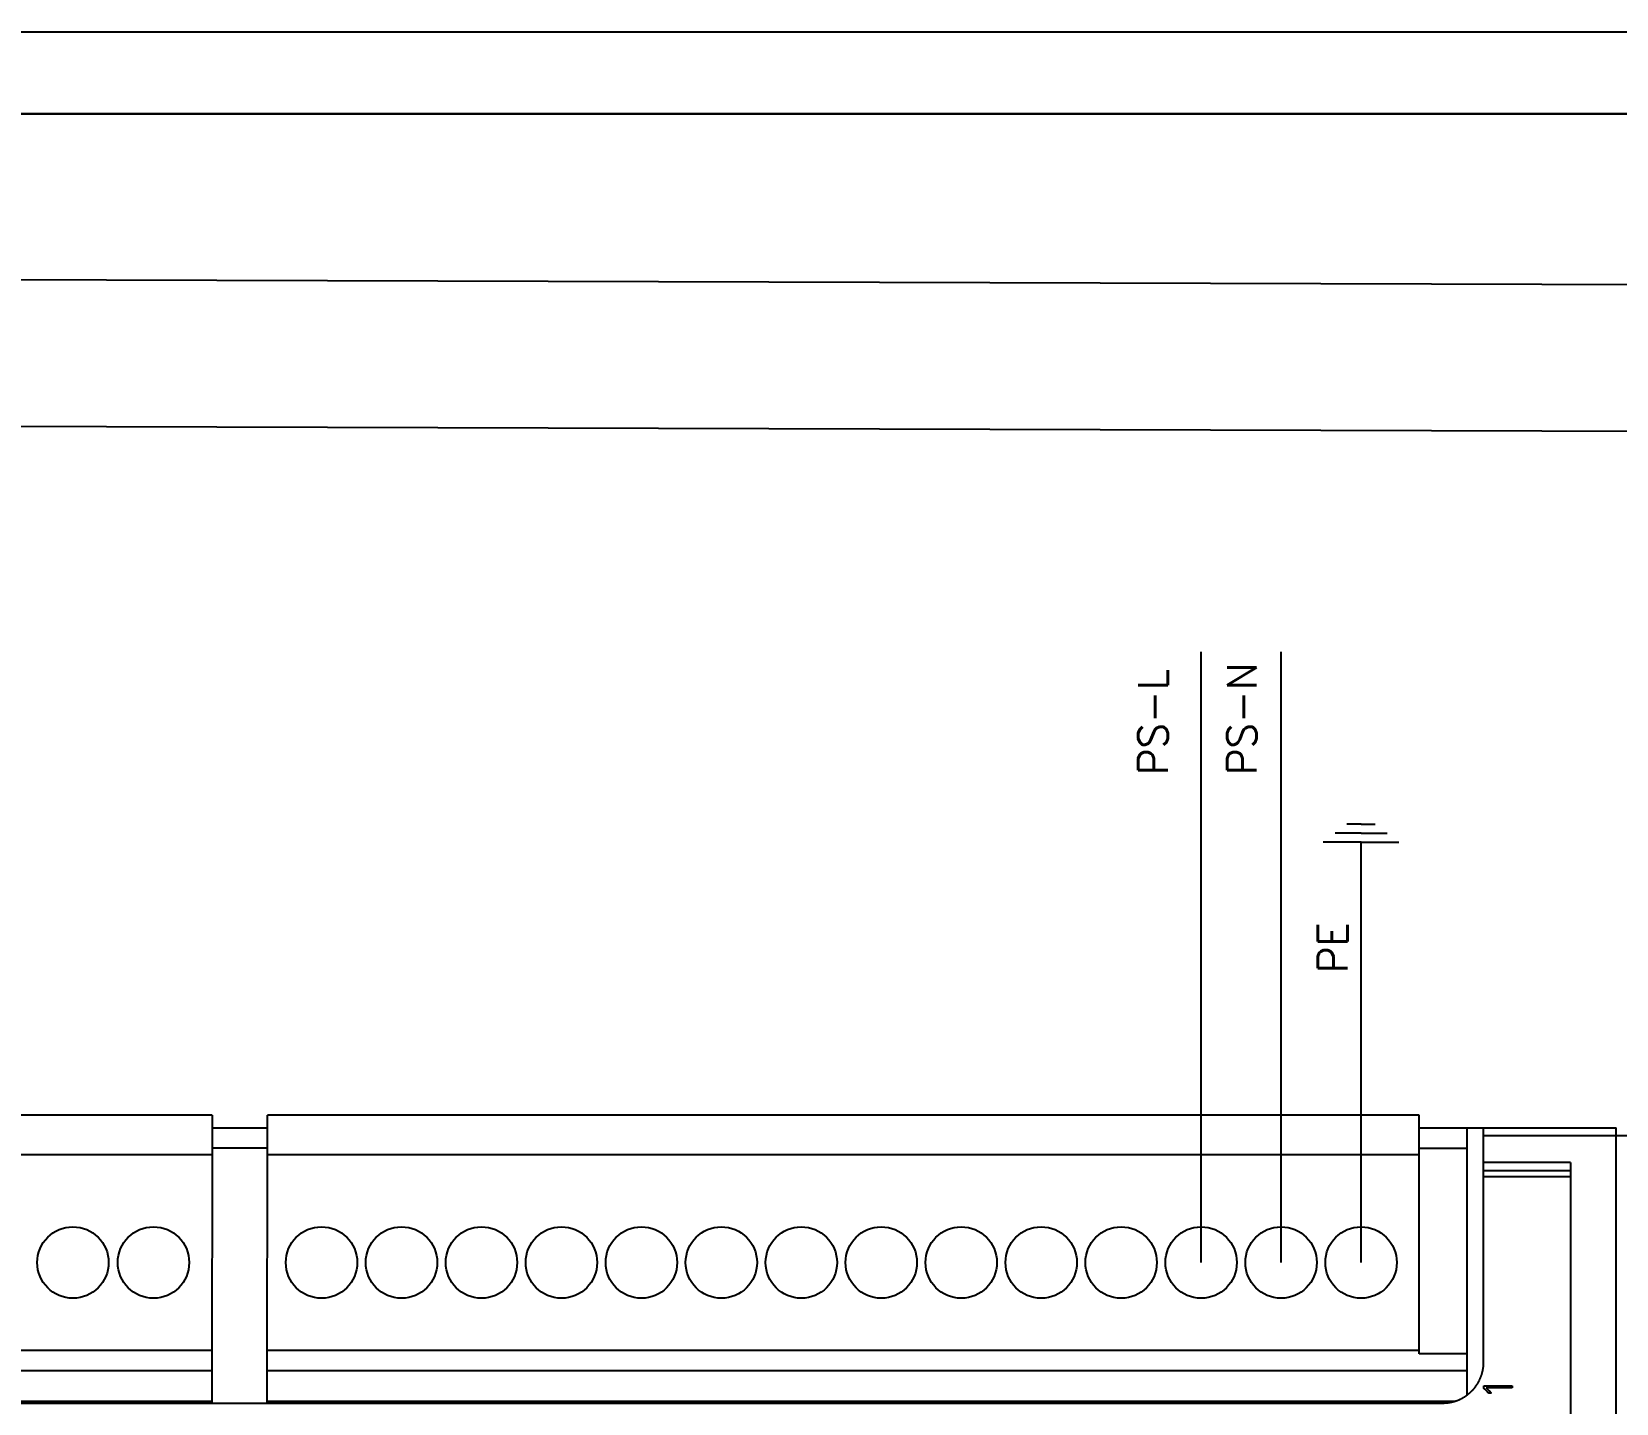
# Model space of a CAD drawing. Header units: inches. Extents: x 9000 to 22395, y 8106 to 17135.
# Drawn here: x 10128.2 to 10300.8, y 8488 to 8637.5 of the extents above; entities that cross this region are included whole.
import ezdxf

# ---------------------------------------------------------------- set-up
doc = ezdxf.new("R2010")
doc.units = ezdxf.units.IN
doc.header["$MEASUREMENT"] = 0
for name, color, linetype in [('20000_FRONT_O', 7, 'Continuous'), ('20500_FRONT_O_LABELING', 7, 'Continuous'), ('线槽', 7, 'Continuous')]:
    doc.layers.add(name, color=color, linetype=linetype)
doc.styles.get("Standard").update_dxf_attribs({"font": 'txt', "bigfont": 'gbcbig.shx'})

# ---------------------------------------------------------------- blocks, each defined once
blk = doc.blocks.new('A$C21A67833')
at = {"layer": '20000_FRONT_O', "linetype": 'Continuous'}
for p, q in [((41.162, 100.615), (7.86, 100.615)), ((41.162, 100.615), (41.146, 86.59)), ((43.86, 86.59), (43.882, 100.615)), ((100.34, 100.615), (43.882, 100.615)), ((100.34, 88.915), (100.34, 100.615)), ((41.162, 100), (43.883, 100)), ((100.339, 100), (102.699, 100)), ((102.7, 100), (110, 100)), ((102.7, 86.9), (102.7, 100)), ((103.5, 88.5), (103.5, 100)), ((110, 99.6), (103.5, 99.6)), ((110, 0), (110, 100)), ((7.86, 98.69), (41.16, 98.69)), ((43.88, 99), (41.16, 99)), ((43.879, 98.69), (100.34, 98.69)), ((100.34, 99), (102.7, 99)), ((107.764, 98.3), (103.5, 98.3)), ((107.764, 97.882), (103.5, 97.882)), ((107.764, 98.3), (107.764, 60.85)), ((107.764, 97.601), (103.5, 97.601)), ((7.86, 89.09), (41.149, 89.09)), ((43.864, 89.09), (100.34, 89.09)), ((102.7, 88.915), (100.34, 88.915)), ((5.343, 88.09), (41.147, 88.09)), ((43.862, 88.09), (102.7, 88.09)), ((6.71, 86.59), (41.146, 86.59)), ((7.3, 86.5), (101.5, 86.5)), ((41.146, 86.59), (41.146, 86.5)), ((43.86, 86.59), (102.09, 86.59)), ((43.86, 86.5), (43.86, 86.59))]:
    blk.add_line(p, q, dxfattribs=at)
blk.add_lwpolyline([(101.5, 86.5), (101.522, 86.5), (101.543, 86.5), (101.565, 86.501), (101.586, 86.502), (101.607, 86.503), (101.629, 86.504), (101.65, 86.506), (101.671, 86.507), (101.692, 86.509), (101.714, 86.511), (101.735, 86.514), (101.756, 86.516), (101.777, 86.519), (101.798, 86.522), (101.819, 86.526), (101.84, 86.529), (101.861, 86.533), (101.882, 86.537), (101.903, 86.541), (101.924, 86.545), (101.944, 86.55), (101.965, 86.555), (101.986, 86.56), (102.006, 86.565), (102.027, 86.571), (102.048, 86.576), (102.068, 86.582), (102.089, 86.589), (102.109, 86.595), (102.13, 86.602), (102.15, 86.609), (102.17, 86.616), (102.191, 86.623), (102.211, 86.631), (102.231, 86.638), (102.251, 86.646), (102.27, 86.654), (102.29, 86.663), (102.31, 86.671), (102.329, 86.68), (102.348, 86.689), (102.368, 86.698), (102.387, 86.708), (102.406, 86.717), (102.425, 86.727), (102.444, 86.737), (102.462, 86.747), (102.481, 86.757), (102.499, 86.768), (102.518, 86.778), (102.536, 86.789), (102.554, 86.8), (102.572, 86.812), (102.59, 86.823), (102.608, 86.835), (102.626, 86.847), (102.643, 86.859), (102.661, 86.871), (102.678, 86.884), (102.695, 86.897), (102.712, 86.909), (102.729, 86.923), (102.746, 86.936), (102.763, 86.949), (102.78, 86.963), (102.796, 86.977), (102.812, 86.991), (102.829, 87.005), (102.844, 87.019), (102.86, 87.034), (102.876, 87.048), (102.891, 87.063), (102.906, 87.078), (102.921, 87.093), (102.936, 87.108), (102.951, 87.124), (102.966, 87.139), (102.98, 87.155), (102.994, 87.171), (103.008, 87.186), (103.022, 87.203), (103.036, 87.219), (103.049, 87.235), (103.063, 87.252), (103.076, 87.269), (103.089, 87.285), (103.102, 87.302), (103.114, 87.32), (103.127, 87.337), (103.139, 87.354), (103.151, 87.372), (103.163, 87.39), (103.175, 87.408), (103.187, 87.426), (103.198, 87.444), (103.21, 87.462), (103.221, 87.481), (103.232, 87.499), (103.242, 87.518), (103.253, 87.537), (103.263, 87.555), (103.273, 87.574), (103.283, 87.593), (103.292, 87.612), (103.302, 87.631), (103.311, 87.651), (103.32, 87.67), (103.328, 87.689), (103.337, 87.709), (103.345, 87.728), (103.353, 87.748), (103.361, 87.768), (103.369, 87.788), (103.376, 87.807), (103.383, 87.827), (103.391, 87.847), (103.397, 87.868), (103.404, 87.888), (103.41, 87.908), (103.417, 87.929), (103.423, 87.949), (103.428, 87.97), (103.434, 87.99), (103.439, 88.011), (103.444, 88.032), (103.449, 88.053), (103.454, 88.074), (103.459, 88.095), (103.463, 88.116), (103.467, 88.137), (103.471, 88.158), (103.474, 88.18), (103.477, 88.201), (103.481, 88.222), (103.483, 88.243), (103.486, 88.264), (103.488, 88.286), (103.491, 88.307), (103.493, 88.328), (103.494, 88.35), (103.496, 88.371), (103.497, 88.393), (103.498, 88.414), (103.499, 88.435), (103.5, 88.457), (103.5, 88.478), (103.5, 88.5)], dxfattribs=at)
for centre in [(34.341, 93.39), (38.291, 93.39), (46.53, 93.39), (50.45, 93.39), (54.37, 93.39), (58.29, 93.39), (62.21, 93.39), (66.13, 93.39), (70.05, 93.39), (73.97, 93.39), (77.89, 93.39), (81.81, 93.39), (85.73, 93.39), (89.65, 93.39), (93.57, 93.39), (97.49, 93.39)]:
    blk.add_circle(centre, 1.75, dxfattribs=at)
at = {"layer": '20500_FRONT_O_LABELING', "linetype": 'Continuous'}
for p, q in [((103.508, 87.339), (104.902, 87.339)), ((103.508, 87.217), (103.508, 87.339)), ((103.523, 87.203), (103.508, 87.217)), ((103.534, 87.194), (103.523, 87.203)), ((103.55, 87.179), (103.534, 87.194)), ((103.57, 87.16), (103.55, 87.179)), ((103.607, 87.127), (103.57, 87.16)), ((103.627, 87.108), (103.607, 87.127)), ((103.643, 87.093), (103.627, 87.108)), ((104.902, 87.242), (103.628, 87.242)), ((103.628, 87.242), (103.654, 87.217)), ((103.658, 87.079), (103.643, 87.093)), ((103.654, 87.217), (103.672, 87.201)), ((103.668, 87.069), (103.658, 87.079)), ((103.672, 87.201), (103.689, 87.185)), ((103.689, 87.185), (103.707, 87.168)), ((103.707, 87.168), (103.724, 87.151)), ((104.902, 87.339), (104.902, 87.242)), ((103.853, 86.988), (103.754, 86.982)), ((103.754, 86.982), (103.758, 86.97))]:
    blk.add_line(p, q, dxfattribs=at)
for points in [[(103.758, 86.97), (103.756, 86.973), (103.754, 86.976), (103.75, 86.981), (103.746, 86.987), (103.741, 86.992), (103.736, 86.998), (103.732, 87.003), (103.727, 87.008), (103.722, 87.013), (103.718, 87.019), (103.713, 87.024), (103.708, 87.029), (103.703, 87.034), (103.698, 87.039), (103.693, 87.044), (103.688, 87.049), (103.683, 87.054), (103.678, 87.059), (103.668, 87.069)], [(103.724, 87.151), (103.741, 87.135), (103.75, 87.126), (103.758, 87.118), (103.766, 87.109), (103.775, 87.101), (103.783, 87.092), (103.791, 87.083), (103.8, 87.075), (103.808, 87.066), (103.816, 87.057), (103.82, 87.052), (103.823, 87.048), (103.827, 87.043), (103.831, 87.038), (103.835, 87.034), (103.838, 87.029), (103.841, 87.024), (103.843, 87.021), (103.845, 87.019), (103.846, 87.016), (103.847, 87.013), (103.849, 87.011), (103.85, 87.008)], [(103.85, 87.008), (103.85, 87.007), (103.85, 87.006), (103.85, 87.005), (103.851, 87.004), (103.851, 87.003), (103.851, 87.002), (103.851, 87.001), (103.852, 87.001), (103.852, 87), (103.852, 86.999), (103.852, 86.998), (103.852, 86.997), (103.852, 86.996), (103.853, 86.995), (103.853, 86.994), (103.853, 86.993), (103.853, 86.993), (103.853, 86.992), (103.853, 86.992), (103.853, 86.991), (103.853, 86.991), (103.853, 86.99), (103.853, 86.99), (103.853, 86.989), (103.853, 86.989), (103.853, 86.989), (103.853, 86.988), (103.853, 86.988)]]:
    blk.add_lwpolyline(points, dxfattribs=at)

msp = doc.modelspace()

# ---------------------------------------------------------------- linework, layer by layer
for p, q in [((9849.86, 8637.48), (10630.89, 8637.48)), ((9872.25, 8628.53), (10593.93, 8628.53)), ((10616.43, 8628.53), (9872.25, 8628.53)), ((10020.52, 8610.77), (10330.78, 8609.88)), ((10033.42, 8594.79), (10321.89, 8593.9)), ((10255.6, 8503.38), (10255.6, 8569.93)), ((10264.31, 8503.38), (10264.31, 8569.93)), ((10273.02, 8551.15), (10271.47, 8551.15)), ((10273.02, 8551.15), (10274.57, 8551.15)), ((10273.02, 8549.16), (10268.9, 8549.16)), ((10273.02, 8550.16), (10270.19, 8550.17)), ((10273.02, 8550.16), (10275.86, 8550.17)), ((10273.02, 8503.38), (10273.02, 8549.16)), ((10273.02, 8549.16), (10277.14, 8549.16))]:
    msp.add_line(p, q)
at = {"layer": '20000_FRONT_O', "linetype": 'Continuous'}
msp.add_line((10316.03, 8517.17), (10300.82, 8517.17), dxfattribs=at)

# ---------------------------------------------------------------- block references
at = {"xscale": 2.2218, "yscale": 2.2218, "zscale": 2.2218}
msp.add_blockref('A$C21A67833', (10056.42, 8295.88), dxfattribs=at)

# ---------------------------------------------------------------- texts
at = {"layer": '线槽', "color": 0, "char_height": 4.83, "width": 15.7197, "attachment_point": 1, "rotation": 90}
for s, insert in [('{\\H0.6667x;PS-L}', (10248.76, 8556.48)), ('{\\H0.6667x;PS-N}', (10258.43, 8556.48)), ('\\pt0;{\\H0.6667x;PE}', (10268.32, 8534.91))]:
    msp.add_mtext(s, dxfattribs=dict(at, insert=insert))

doc.saveas('drawing.dxf')
